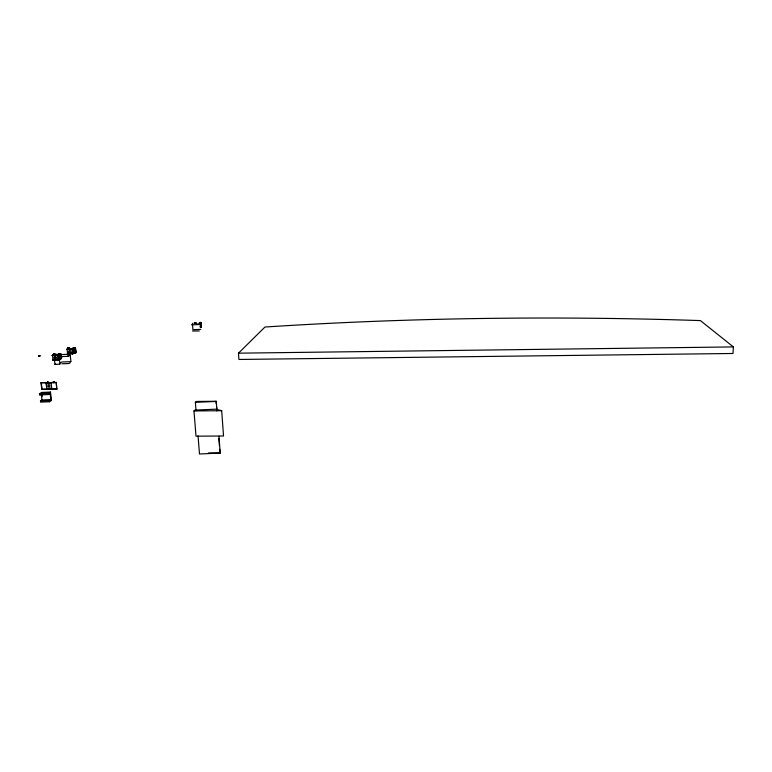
<?xml version="1.0" encoding="UTF-8"?>
<svg xmlns="http://www.w3.org/2000/svg" width="772" height="772" viewBox="0 0 772 772"><rect width="100%" height="100%" fill="white"/><g stroke="black" fill="none" stroke-linecap="round" stroke-linejoin="round"><path stroke-width="1.16" d="M57.485 355.091L56.829 354.792L59.27 354.242L59.647 359.231L52.805 359.762L52.699 355.11L57.417 355.197L58.054 359.559L52.853 359.829M69.615 349.031L68.583 348.963L71.584 349.079L74.247 347.776L75.463 348.047M72.124 348.857L72.607 348.51L71.506 349.012L74.334 347.757L75.482 348.153L74.18 347.921L75.212 352.765L75.791 352.514L75.328 347.873L74.295 348.307L74.469 352.997L75.588 352.457L75.328 348.22L73.668 348.307L74.073 347.825L71.671 348.992L74.025 347.825L72.298 348.973L67.116 349.098L67.579 353.808L72.645 353.74L71.835 348.77M200.459 322.542C201.174 320.226 201.724 333.06 200.624 322.599C201.56 323.063 200.508 322.271 199.562 323.188C201.791 320.486 201.482 327.473 200.266 326.913M53.413 382.565L53.857 382.053L54.484 382.565M55.294 359.356C55.97 360.775 60.66 358.555 61.21 358.353C61.249 349.562 58.296 356.346 60.39 354.387C60.978 352.592 60.062 359.366 61.268 358.295C62.928 358.256 60.148 351.878 59.647 354.387C58.373 360.698 62.908 358.208 60.554 358.121M69.557 348.066L68.505 347.96L69.268 349.147M199.89 322.609L199.562 323.246M201.28 326.344C200.382 327.087 202.139 325.871 200.315 327.212M70.088 353.2L69.548 353.701L75.212 352.765M74.73 348.346C70.686 356.606 78.947 350.285 74.72 352.862M71.159 353.489L68.409 353.441L69.403 353.209M200.566 323.043L200.131 322.677L200.952 322.609M56.645 359.337L56.163 359.366M200.624 322.599C200.527 323.207 201.772 322.223 200.228 323.101M48.24 382.516L47.275 382.468L48.81 382.468M53.49 382.072L53.326 382.671L53.751 382.043L54.609 382.449L53.529 382.072L54.648 382.478L52.699 382.536L53.094 382.179M69.152 349.06C68.11 349.147 68.92 346.802 67.984 348.606C71.516 349.735 67.212 348.153 68.476 348.056C69.441 349.32 67.646 348.095 68.602 347.805M60.969 358.112L60.39 358.855L59.936 353.856L60.814 354.116L59.261 353.933L59.859 353.817L60.351 358.758L61.21 358.247L60.042 358.932L61.297 358.169L59.019 358.729M75.463 348.22C72.491 346.425 76.505 355.014 75.849 352.428M195.248 323.101L195.017 322.609L195.634 323.101M201.164 326.836C201.067 326.469 200.595 326.894 201.386 326.604M60.544 353.846C57.611 352.071 59.994 361.335 60.39 358.362M73.398 348.558C72.838 345.316 76.862 353.402 72.307 353.894C75.444 353.238 73.436 347.217 71.989 348.751M56.221 355.245L54.349 355.216L53.422 354.242L58.797 354.454L59.145 359.405L58.537 354.917L57.051 355.052L58.083 354.57M59.936 354.445C58.469 351.395 62.667 361.161 59.984 358.44M60.245 358.391L61.123 358.584M195.895 323.101L194.882 322.667L196.069 323.111M200.816 323.024L200.45 323.063M195.026 323.092L195.113 322.609M61.113 358.507C59.82 360.138 60.477 355.728 60.013 353.846M70.233 353.209L70.069 353.73L70.377 353.209M74.141 352.399L75.888 352.177M55.005 354.338L53.866 353.991L54.59 355.245L53.567 354.744L56.259 354.84L55.381 355.274L53.2 354.599L52.264 355.602C53.529 353.2 54.291 355.988 56.867 355.188M195.142 323.092L194.612 322.976L195.789 323.053M56.983 355.091C58.479 354.724 54.966 355.294 55.835 355.12M74.749 347.815C73.475 347.371 75.743 353.875 75.888 352.312M69.557 348.442L69.181 347.825L69.605 348.423L68.081 348.095L69.248 348.838L68.1 348.182L68.66 348.51L68.66 347.921L68.92 348.626L68.119 348.114L69.046 349.05M54.638 354.435C54.223 355.747 52.94 354.165 54.523 354.271C54.465 354.445 52.834 353.508 54.474 355.159C53.789 355.342 52.737 353.2 54.976 354.184M58.759 354.705L59.396 353.914L58.305 354.908L59.473 354.01L59.955 359.057M75.28 352.138C76.978 353.402 75.241 346.329 74.884 348.326M47.961 382.179L47.266 382.497L48.742 382.516M52.872 382.314L54.474 382.545M199.958 322.599L199.504 323.043L200.228 322.542L200.43 327.019L200.72 326.527M201.347 326.402C199.977 327.01 202.052 327.453 201.077 323.005M201.222 326.344L201.077 326.865L201.096 326.344M38.928 356.297L39.99 356.046M54.291 354.165L53.413 354.3L54.281 355.12M67.415 353.537L69.219 353.248M39.14 356.153L39.71 355.66L39.449 356.191M57.273 355.13C59.984 353.412 61.335 354.252 60.457 354.145C60.071 354.136 61.442 353.566 59.801 354.464M60.737 354.078L59.521 354.116M195.287 323.034L194.602 323.043L195.895 322.812M57.446 355.091C54.706 355.574 61.316 352.958 58.73 354.647M57.601 355.535L59.328 353.952L58.836 354.647M60.39 354.387L59.618 354.01L60.062 354.271M71.671 348.992L72.761 349.098L73.07 348.404M72.307 349.436L73.243 348.915C72.433 350.671 74.701 353.373 72.307 353.894M73.726 353.286L72.491 353.277L74.257 353.132L73.909 347.873L72.23 349.214M195.123 322.725L194.698 323.034L195.567 322.986M71.661 348.857C64.877 348.597 70.995 348.297 69.036 347.825C70.098 348.693 66.961 348.027 68.573 347.815M54.31 354.531C52.139 353.73 55.304 354.502 52.699 355.11C55.304 355.139 52.39 353.885 54.108 353.962M194.612 323.101L195.316 322.764M200.122 322.908L201.154 322.908M54.001 355.043L53.326 354.57M71.014 348.992L69.769 349.108M47.652 382.14L47.845 382.14M59.328 353.962L58.064 355.197L58.566 355.004M69.962 353.2L69.2 353.634L69.499 353.229M73.243 348.915L72.761 349.098L73.263 348.394C71.275 350.092 75.077 346.86 74.073 348.211M74.508 352.958C73.948 352.495 76.553 352.36 75.675 352.592C72.867 350.768 77.721 356.78 74.411 347.747M200.044 322.85L199.369 323.101M72.8 353.229C74.054 353.479 71.13 353.779 71.314 353.18M75.038 352.669L75.627 352.553L74.874 352.823M53.963 355.081L53.577 354.116L54.339 354.358M59.82 359.067C57.36 351.781 58.933 355.477 59.261 353.972M56.327 359.356L55.729 359.791L56.491 359.501M72.906 348.481L72.761 349.098L73.263 348.394M73.118 353.229C75.058 354.493 74.575 346.126 72.655 348.886L73.205 348.799M56.163 359.511L55.381 359.781L55.989 359.588M195.152 322.792L194.891 322.715M195.046 322.773L195.065 323.005M733.4 346.917L732.995 353.479L238.905 359.462L238.48 353.171L264.97 327.019C409.884 317.62 555.261 315.777 700.397 320.592L733.4 346.917L238.48 353.171M59.637 358.97L59.241 358.613L59.898 358.98L57.62 359.974L59.019 358.961L57.504 359.405M68.891 348.896C66.855 347.757 70.387 347.834 66.952 349.427L68.65 348.577M39.71 355.699L39.092 355.747L39.768 356.153M53.229 382.381L53.336 382.497M48.346 382.13L47.295 382.487L47.903 382.497M58.585 354.493L58.064 355.197L58.682 354.609M200.363 322.696L201.038 322.86M201.145 326.826L200.315 326.382L201.289 326.643M75.473 348.172C74.826 347.4 75.695 348.018 74.585 348.365M72.462 353.865L73.591 353.325M60.544 358.43C60.303 359.028 61.104 358.382 61.22 358.401M71.149 353.605L70.522 353.209M200.739 326.855L200.865 326.932M52.371 355.255C53.963 354.338 55.401 353.364 54.542 354.541M47.536 382.265L47.603 382.237M200.276 322.86L199.272 323.072L199.996 322.725M73.62 348.182L72.742 349.021L73.166 348.751M71.323 353.673L71.487 353.248M52.293 355.381C54.696 354.695 53.152 353.566 54.252 354.637M59.135 358.758L58.247 359.675L58.238 358.961M54.185 354.493L53.567 354.145L54.291 354.3M68.804 348.876C67.347 347.738 69.113 348.442 68.998 347.805M55.835 359.52L54.407 359.347M73.909 347.998L73.408 348.49L73.9 347.892M74.778 352.486L75.666 352.437L74.759 352.621M200.614 326.971L200.479 326.431M199.33 323.053L199.929 322.754L199.562 323.188M54.127 354.28L54.841 354.29M53.712 354.676C54.32 353.624 53.702 355.313 52.978 354.898M58.633 359.105L58.006 359.395M68.447 348.548C68.611 347.882 67.589 348.075 68.631 348.413M75.328 348.249L74.546 347.738L75.029 348.317M68.544 353.2L67.946 353.943L69.383 353.286M75.482 352.476L74.923 352.389M68.187 348.047L69.48 348.384M74.411 353.045L73.822 352.582L74.373 352.891M56.819 354.975L56.317 355.236L56.819 354.917M58.942 359.308L57.823 359.356M73.301 353.402L72.896 352.891M53.557 354.174L53.992 354.377M58.566 354.811L57.514 355.313M70.011 353.566L70.291 353.634M59.589 358.864L59.637 359.067M58.527 354.676L57.466 355.255M60.698 358.806L60.11 358.411M54.899 359.472L53.886 359.434L54.918 359.395L54.426 359.694L54.986 364.432M66.961 349.349L68.631 348.683M58.894 354.445L59.946 363.979M74.344 353.084L73.822 352.582L74.257 353.132M74.247 352.939L73.784 352.872M60.959 358.517L60.274 358.864M74.45 348.384L74.421 347.882L75.019 348.24M53.471 354.194L53.895 354.522M54.793 359.453L54.465 359.376M74.594 347.738L75.366 348.085L74.344 347.767M69.268 353.344L68.785 353.576L69.152 353.229M54.638 359.347L54.243 359.646L55.121 359.733M53.413 382.478L54.532 382.314L53.413 382.401M72.404 348.548L72.597 348.828M74.594 347.863L75.424 348.047L74.266 348.23M53.036 359.974L53.953 359.646L52.737 359.617M57.051 355.052L58.228 354.531L57.958 354.985M75.106 352.765L75.598 352.572M201.01 322.879L200.373 322.821M68.969 348.278L68.351 347.921L69.422 348.481M60.911 358.681L60.534 358.613M68.785 348.732L68.303 348.539M55.063 359.627L54.58 359.752M54.127 359.395L53.297 359.491M53.934 354.898L55.073 355.13M69.528 353.46L68.756 353.518L69.316 353.431M53.229 354.84L52.264 355.602M68.11 348.143L68.785 348.519M69.557 353.595L70.059 353.431M58.72 359.241L58.672 358.855M69.113 353.296L68.119 353.586L68.534 353.325M60.843 354.223L60.11 353.885L60.235 354.406M54.494 359.462L53.972 359.462M53.876 382.169L54.272 382.449M193.975 410.936L194.805 410.086L215.87 409.189L221.689 410.714L223.533 436.006L196.001 436.17L193.975 410.936L221.689 410.714M196.04 410.743L195.374 402.328L196.242 401.45L216.121 401.276L217.019 409.845M58.18 359.694L59 359.057L58.074 359.501M59.888 364.094L55.063 364.538M55.044 364.316L55.787 363.998M201.048 322.696L200.614 322.686M70.522 349.021L71.728 348.654L69.287 348.78M75.096 348.066L75.231 348.075M59.608 354.174L60.727 354.03L59.965 353.943M39.536 356.182L39.314 355.631M55.912 357.272C54.108 357.339 56.453 358.353 54.831 357.87M53.77 359.395L53.268 360.032L53.953 359.646M55.883 357.195L54.908 357.098L55.092 357.677M68.119 353.586L68.37 353.113L67.646 353.856L68.409 353.441M39.227 356.143L39.575 355.882M71.921 348.973L72.867 348.597L71.979 348.876M193.019 323.236L191.61 324.848L199.494 324.539M60.544 354.377L59.705 354.165M59.145 359.405L57.62 359.974L59.145 359.405L58.585 359.269M49.514 401.749L51.483 400.456L50.498 392.079L41.62 392.446L39.604 393.701L39.748 394.907L48.655 394.531L50.151 393.585L50.855 399.578L49.369 400.543L40.472 400.919L40.617 402.125L49.514 401.749L49.369 400.543M40.472 400.919L41.987 399.954L50.855 399.578M67.463 349.021L68.486 348.635M56.761 389.146L56.259 382.42L40.993 382.738L41.784 389.291L56.761 389.146L56.259 382.42M39.604 393.701L48.52 393.324L50.498 392.079M39.748 394.907L41.273 393.961L41.987 399.954M41.784 389.291L57.012 388.982M39.131 355.709L39.227 355.602M70.281 362.753L68.93 363.515L61.924 363.795M69.538 348.365L69.055 347.931L69.548 348.162M60.351 362.859L61.828 362.01L70.841 361.643M72.742 353.547L73.678 352.958C72.52 353.663 74.363 353.489 73.755 352.621M67.791 348.751L67.241 349.031M67.791 353.923L68.602 353.576M52.969 359.935L53.258 359.424M52.274 355.458L53.384 354.734M72.858 353.615L73.533 353.209M72.906 353.393L73.456 353.364M68.187 353.624L68.718 353.209M67.897 348.915L67.434 349.166L67.849 348.471M69.383 348.211L69.403 348.404M71.651 353.229L72.462 353.547L71.989 353.277M54.928 354.522L54.32 353.885L54.773 354.078M73.427 353.219L72.578 353.451M54.31 354.068L54.773 354.28M69.055 348.867L69.499 349.089M39.777 355.641L38.861 355.68M53.982 382.275L53.77 382.169M56.829 359.472L57.881 359.482M57.321 359.347L57.707 359.501M56.655 354.811L55.536 355.197M74.237 348.104L75.029 348.182M53.828 354.763L55.198 354.888L54.416 354.859M195.374 402.328L216.392 401.44M62.493 354.522L68.679 354.271M67.897 355.574L70.156 355.477M59.647 356.664L68.718 356.307M196.976 324.057L200.344 323.922M200.759 329.364L192.913 329.673L192.479 324.23M199.321 330.937L192.517 331.005M54.523 354.898L54.223 354.985M218.978 436.267L220.223 453.077L199.485 453.994L198.057 435.977M70.677 353.286L69.596 353.248M55.044 355.062L55.478 355.004M40.993 382.738L55.999 382.584M208.411 452.923L220.223 453.077M70.069 349.108L69.509 348.78M59.82 354.03L60.303 353.943M73.301 353.258L73.687 352.891L72.674 353.315M41.263 382.584L42.045 389.127M41.62 392.446L42.122 396.644M53.191 354.56L53.249 355.072M48.52 393.324L48.655 394.531M70.242 355.381L70.927 361.537M74.199 353.209L73.533 348.462M216.121 401.276L216.295 403.669M216.565 407.278L216.826 410.878M218.881 438.477L219.412 445.676M219.673 449.275L219.943 452.875M46.098 383.819L46.793 388.239L51.734 388.142L51.203 383.578L46.098 383.819M53.239 354.985L52.757 355.265L53.239 355.004M48.028 386.116A1.042 0.936 43.4 0 0 49.717 386.608A1.042 0.936 43.4 0 0 49.147 384.938A1.042 0.936 43.4 0 0 48.028 386.116M68.891 351.646A1.052 0.955 45.6 0 0 70.59 352.206A1.052 0.955 45.6 0 0 70.078 350.498A1.052 0.955 45.6 0 0 68.891 351.646M54.214 357.735A1.033 0.936 45.3 0 0 55.873 358.285A1.033 0.936 45.3 0 0 55.381 356.616A1.033 0.936 45.3 0 0 54.214 357.735"/></g></svg>
